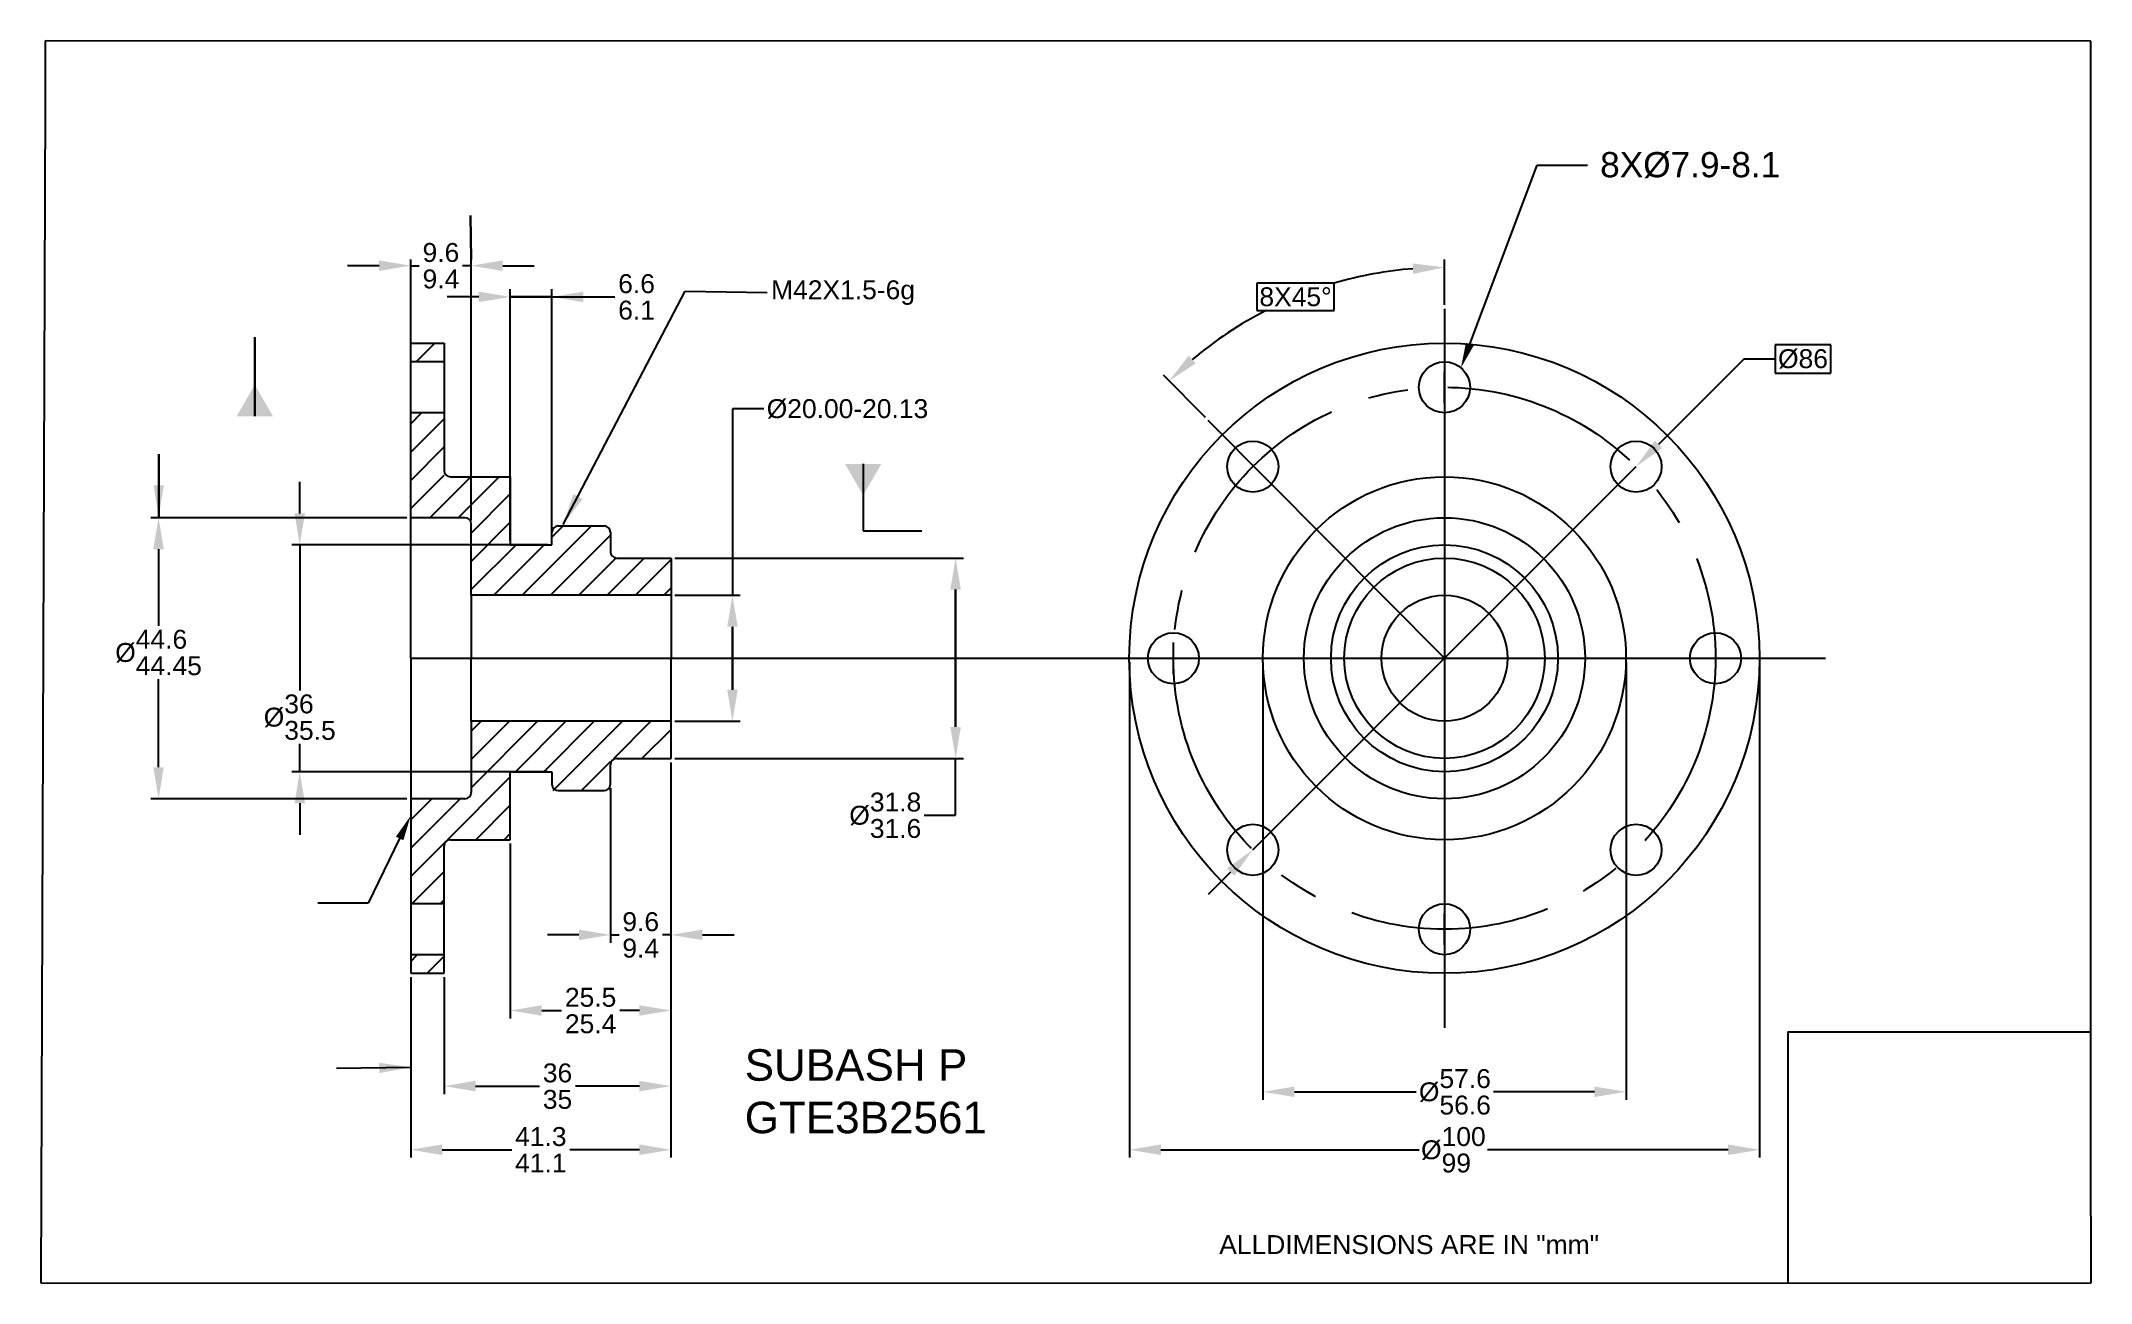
# Model space of a CAD drawing. Header units: millimetres. Extents: x 71 to 397, y 88 to 285.
import ezdxf
from ezdxf import colors
from ezdxf.entities.mleader import LeaderData, LeaderLine
from ezdxf.math import Vec2, Vec3

# ---------------------------------------------------------------- set-up
doc = ezdxf.new("R2010")
doc.units = ezdxf.units.MM
doc.linetypes.add('CENTER', pattern=[50.8, 31.75, -6.35, 6.35, -6.35])
doc.styles.add('Annotative', font='arial.ttf')
doc.styles.get("Standard").update_dxf_attribs({"font": 'arial.ttf'})
doc.dimstyles.new('ISO-25', dxfattribs={"dimtxt": 3, "dimasz": 5, "dimexe": 1.25, "dimexo": 0.625, "dimtad": 0, "dimtih": 1, "dimtoh": 1, "dimdsep": 46, "dimtxsty": 'Annotative', "dimcen": 2.5, "dimadec": 0, "dimazin": 0, "dimtfac": 1, "dimtmove": 0, "dimatfit": 3, "dimfxl": 1, "dimarcsym": 0})
pattern_1 = [(45, (-40.818, 0), (-2.245064, 2.245064), [])]

# ---------------------------------------------------------------- blocks, each defined once
blk = doc.blocks.new('*U5')
at = {"ltscale": 0.1}
blk.add_circle((0, 0), 4.05, dxfattribs=at)
blk = doc.blocks.new('*U6')
at = {"color": 0, "linetype": 'ByBlock', "lineweight": -2, "transparency": 16777216}
blk.add_blockref('*U5', (294.03, 230.5), dxfattribs=at)
for p, rotation in [((263.62, 217.91), 45), ((324.43, 217.91), 315), ((251.03, 187.5), 90), ((337.03, 187.5), 270), ((263.62, 157.1), 135), ((324.43, 157.1), 225), ((294.03, 144.5), 180)]:
    blk.add_blockref('*U5', p, dxfattribs=dict(at, rotation=rotation))
blk = doc.blocks.new('*D15')
at = {"color": 0, "lineweight": -2, "ltscale": 0.1}
for p, q in [((294.03, 243.6), (294.03, 250.78)), ((276.52, 247.01), (264.27, 247.01)), ((264.27, 247.01), (264.27, 242.7)), ((276.52, 242.7), (276.52, 247.01)), ((264.27, 242.7), (276.52, 242.7)), ((256.12, 225.7), (249.45, 232.42))]:
    blk.add_line(p, q, dxfattribs=at)
for start, end in [(94.6198, 106.3914), (117.1483, 130.1655)]:
    blk.add_arc((294.03, 187.5), 62.03, start, end, dxfattribs=at)
at = {"color": 0}
for points in [[(289.06, 248.5), (289, 250.16), (294.03, 249.53)], [(253.46, 235.52), (254.58, 234.29), (250.33, 231.53)]]:
    blk.add_solid(points, dxfattribs=at)
at = {"layer": 'Defpoints', "color": 0}
for p in [(278.05, 247.44), (294.03, 242.98), (256.56, 225.25), (294.03, 187.5), (294.03, 128.84)]:
    blk.add_point(p, dxfattribs=at)
at = {"color": 0, "ltscale": 0.1, "insert": (270.4, 244.85), "char_height": 3, "attachment_point": 5, "style": 'Annotative'}
blk.add_mtext('8X45%%d', dxfattribs=at)
blk = doc.blocks.new('*D16')
at = {"color": 0, "lineweight": -2, "ltscale": 0.1}
for p, q in [((244.03, 186.88), (244.03, 108.25)), ((344.03, 186.88), (344.03, 108.25)), ((249.03, 109.5), (290.01, 109.5)), ((339.03, 109.5), (300.88, 109.5))]:
    blk.add_line(p, q, dxfattribs=at)
at = {"color": 0}
for points in [[(249.03, 110.34), (249.03, 108.67), (244.03, 109.5)], [(339.03, 108.67), (339.03, 110.34), (344.03, 109.5)]]:
    blk.add_solid(points, dxfattribs=at)
at = {"layer": 'Defpoints', "color": 0}
for p in [(244.03, 187.5), (344.03, 187.5), (344.03, 109.5), (344.03, 109.5)]:
    blk.add_point(p, dxfattribs=at)
at = {"color": 0, "ltscale": 0.1, "insert": (295.44, 109.5), "char_height": 3, "attachment_point": 5, "style": 'Annotative'}
blk.add_mtext('\\A1;%%c\\S100^ 99;', dxfattribs=at)
blk = doc.blocks.new('*D17')
at = {"color": 0, "lineweight": -2, "ltscale": 0.1}
for p, q in [((341.51, 234.99), (327.97, 221.44)), ((346.51, 234.99), (341.51, 234.99)), ((355.32, 237.23), (346.51, 237.23)), ((346.51, 237.23), (346.51, 232.75)), ((355.32, 232.75), (355.32, 237.23)), ((346.51, 232.75), (355.32, 232.75)), ((263.62, 157.1), (324.43, 217.91)), ((260.09, 153.56), (256.55, 150.03))]:
    blk.add_line(p, q, dxfattribs=at)
at = {"color": 0}
for points in [[(327.38, 222.03), (328.56, 220.86), (324.43, 217.91)], [(260.67, 152.97), (259.5, 154.15), (263.62, 157.1)]]:
    blk.add_solid(points, dxfattribs=at)
at = {"layer": 'Defpoints', "color": 0}
for p in [(324.43, 217.91), (263.62, 157.1)]:
    blk.add_point(p, dxfattribs=at)
at = {"color": 0, "ltscale": 0.1, "insert": (350.91, 234.99), "char_height": 3, "attachment_point": 5, "style": 'Annotative'}
blk.add_mtext('%%c86', dxfattribs=at)
blk = doc.blocks.new('*D18')
at = {"color": 0, "lineweight": -2, "ltscale": 0.1}
for p, q in [((265.23, 186.88), (265.23, 117.45)), ((322.83, 186.88), (322.83, 117.45)), ((270.23, 118.7), (289.53, 118.7)), ((317.83, 118.7), (301.83, 118.7))]:
    blk.add_line(p, q, dxfattribs=at)
at = {"color": 0}
for points in [[(270.23, 119.54), (270.23, 117.87), (265.23, 118.7)], [(317.83, 117.87), (317.83, 119.54), (322.83, 118.7)]]:
    blk.add_solid(points, dxfattribs=at)
at = {"layer": 'Defpoints', "color": 0}
for p in [(265.23, 187.5), (322.83, 187.5), (322.83, 118.7), (322.83, 118.7)]:
    blk.add_point(p, dxfattribs=at)
at = {"color": 0, "ltscale": 0.1, "insert": (295.68, 118.7), "char_height": 3, "attachment_point": 5, "style": 'Annotative'}
blk.add_mtext('\\A1;%%c\\S57.6^ 56.6;', dxfattribs=at)
blk = doc.blocks.new('*D34')
at = {"color": 0, "lineweight": -2, "ltscale": 0.1}
for p, q in [((129.39, 209.8), (88.76, 209.8)), ((90.01, 204.8), (90.01, 192.66)), ((90.01, 170.2), (90.01, 184.17)), ((129.39, 165.2), (88.76, 165.2))]:
    blk.add_line(p, q, dxfattribs=at)
at = {"color": 0}
for points in [[(90.85, 204.8), (89.18, 204.8), (90.01, 209.8)], [(89.18, 170.2), (90.85, 170.2), (90.01, 165.2)]]:
    blk.add_solid(points, dxfattribs=at)
at = {"layer": 'Defpoints', "color": 0}
for p in [(90.01, 209.8), (90.01, 209.8), (130.01, 209.8), (130.01, 165.2)]:
    blk.add_point(p, dxfattribs=at)
at = {"color": 0, "ltscale": 0.1, "insert": (90.01, 188.42), "char_height": 3, "attachment_point": 5, "style": 'Annotative'}
blk.add_mtext('\\A1;%%c\\S44.6^ 44.45;', dxfattribs=at)
blk = doc.blocks.new('*D35')
at = {"color": 0, "lineweight": -2, "ltscale": 0.1}
for p, q in [((112.41, 210.5), (112.41, 215.5)), ((151.79, 205.5), (111.16, 205.5)), ((112.41, 205.5), (112.41, 182.41)), ((112.41, 169.5), (112.41, 173.92)), ((151.79, 169.5), (111.16, 169.5)), ((112.41, 164.5), (112.41, 159.5))]:
    blk.add_line(p, q, dxfattribs=at)
at = {"color": 0}
for points in [[(111.58, 210.5), (113.25, 210.5), (112.41, 205.5)], [(113.25, 164.5), (111.58, 164.5), (112.41, 169.5)]]:
    blk.add_solid(points, dxfattribs=at)
at = {"layer": 'Defpoints', "color": 0}
for p in [(152.41, 205.5), (112.41, 169.5), (112.41, 169.5), (152.41, 169.5)]:
    blk.add_point(p, dxfattribs=at)
at = {"color": 0, "ltscale": 0.1, "insert": (112.41, 178.16), "char_height": 3, "attachment_point": 5, "style": 'Annotative'}
blk.add_mtext('\\A1;%%c\\S36^ 35.5;', dxfattribs=at)
blk = doc.blocks.new('*D36')
at = {"color": 0, "lineweight": -2, "ltscale": 0.1}
for p, q in [((130.01, 210.43), (130.01, 250.8)), ((139.61, 209.43), (139.61, 250.8)), ((125.01, 249.8), (120.01, 249.8)), ((130.01, 249.8), (131.37, 249.8)), ((139.61, 249.8), (138.25, 249.8)), ((144.61, 249.8), (149.61, 249.8))]:
    blk.add_line(p, q, dxfattribs=at)
at = {"color": 0}
for points in [[(125.01, 248.97), (125.01, 250.64), (130.01, 249.8)], [(144.61, 250.64), (144.61, 248.97), (139.61, 249.8)]]:
    blk.add_solid(points, dxfattribs=at)
at = {"layer": 'Defpoints', "color": 0}
for p in [(139.61, 249.8), (139.61, 249.8), (130.01, 209.8), (139.61, 208.8)]:
    blk.add_point(p, dxfattribs=at)
at = {"color": 0, "ltscale": 0.1, "insert": (134.81, 249.8), "char_height": 3, "attachment_point": 5, "style": 'Annotative'}
blk.add_mtext('\\A1;\\S9.6^ 9.4;', dxfattribs=at)
blk = doc.blocks.new('*D37')
at = {"color": 0, "lineweight": -2, "ltscale": 0.1}
for p, q in [((140.81, 244.85), (135.81, 244.85)), ((145.81, 206.13), (145.81, 246.1)), ((145.81, 244.85), (152.41, 244.85)), ((152.41, 244.85), (145.81, 244.85)), ((152.41, 206.13), (152.41, 246.1)), ((152.41, 244.85), (162.41, 244.85)), ((157.41, 244.85), (162.41, 244.85))]:
    blk.add_line(p, q, dxfattribs=at)
at = {"color": 0}
for points in [[(140.81, 244.02), (140.81, 245.69), (145.81, 244.85)], [(157.41, 245.69), (157.41, 244.02), (152.41, 244.85)]]:
    blk.add_solid(points, dxfattribs=at)
at = {"layer": 'Defpoints', "color": 0}
for p in [(152.41, 244.85), (152.41, 244.85), (145.81, 205.5), (152.41, 205.5)]:
    blk.add_point(p, dxfattribs=at)
at = {"color": 0, "ltscale": 0.1, "insert": (165.85, 244.85), "char_height": 3, "attachment_point": 5, "style": 'Annotative'}
blk.add_mtext('\\S6.6^ 6.1;', dxfattribs=at)
blk = doc.blocks.new('*D41')
at = {"color": 0, "lineweight": -2, "ltscale": 0.1}
for p, q in [((171.94, 203.4), (217.72, 203.4)), ((216.47, 198.4), (216.47, 176.6)), ((216.47, 176.6), (216.47, 198.4)), ((171.94, 171.6), (217.72, 171.6)), ((216.47, 162.59), (216.47, 171.6)), ((211.47, 162.59), (216.47, 162.59))]:
    blk.add_line(p, q, dxfattribs=at)
at = {"color": 0}
for points in [[(217.3, 198.4), (215.63, 198.4), (216.47, 203.4)], [(215.63, 176.6), (217.3, 176.6), (216.47, 171.6)]]:
    blk.add_solid(points, dxfattribs=at)
at = {"layer": 'Defpoints', "color": 0}
for p in [(171.31, 203.4), (171.31, 171.6), (214.92, 171.6), (216.47, 171.6)]:
    blk.add_point(p, dxfattribs=at)
at = {"color": 0, "ltscale": 0.1, "insert": (205.31, 162.59), "char_height": 3, "attachment_point": 5, "style": 'Annotative'}
blk.add_mtext('\\A1;%%c\\S31.8^ 31.6;', dxfattribs=at)
blk = doc.blocks.new('*D42')
at = {"color": 0, "lineweight": -2, "ltscale": 0.1}
for p, q in [((186.06, 227.06), (181.06, 227.06)), ((181.06, 227.06), (181.06, 197.5)), ((171.94, 197.5), (182.31, 197.5)), ((181.06, 192.5), (181.06, 182.5)), ((181.06, 182.5), (181.06, 192.5)), ((171.94, 177.5), (182.31, 177.5))]:
    blk.add_line(p, q, dxfattribs=at)
at = {"color": 0}
for points in [[(181.9, 192.5), (180.23, 192.5), (181.06, 197.5)], [(180.23, 182.5), (181.9, 182.5), (181.06, 177.5)]]:
    blk.add_solid(points, dxfattribs=at)
at = {"layer": 'Defpoints', "color": 0}
for p in [(171.31, 197.5), (171.31, 177.5), (181.06, 177.5), (181.06, 177.5)]:
    blk.add_point(p, dxfattribs=at)
at = {"color": 0, "ltscale": 0.1, "insert": (199.31, 227.06), "char_height": 3, "attachment_point": 5, "style": 'Annotative'}
blk.add_mtext('%%c20.00-20.13', dxfattribs=at)
blk = doc.blocks.new('*D43')
at = {"color": 0, "lineweight": -2, "ltscale": 0.1}
for p, q in [((171.31, 170.98), (171.31, 108.25)), ((130.01, 136.88), (130.01, 108.25)), ((135.01, 109.5), (146.06, 109.5)), ((166.31, 109.5), (155.27, 109.5))]:
    blk.add_line(p, q, dxfattribs=at)
at = {"color": 0}
for points in [[(135.01, 110.34), (135.01, 108.67), (130.01, 109.5)], [(166.31, 108.67), (166.31, 110.34), (171.31, 109.5)]]:
    blk.add_solid(points, dxfattribs=at)
at = {"layer": 'Defpoints', "color": 0}
for p in [(171.31, 171.6), (130.01, 137.5), (130.01, 109.5), (130.01, 109.5)]:
    blk.add_point(p, dxfattribs=at)
at = {"color": 0, "ltscale": 0.1, "insert": (150.66, 109.5), "char_height": 3, "attachment_point": 5, "style": 'Annotative'}
blk.add_mtext('\\S41.3^ 41.1;', dxfattribs=at)
blk = doc.blocks.new('*D44')
at = {"color": 0, "lineweight": -2, "ltscale": 0.1}
for p, q in [((171.31, 170.98), (171.31, 118.35)), ((135.31, 136.88), (135.31, 118.35)), ((140.31, 119.6), (150.45, 119.6)), ((166.31, 119.6), (156.18, 119.6))]:
    blk.add_line(p, q, dxfattribs=at)
at = {"color": 0}
for points in [[(140.31, 120.44), (140.31, 118.77), (135.31, 119.6)], [(166.31, 118.77), (166.31, 120.44), (171.31, 119.6)]]:
    blk.add_solid(points, dxfattribs=at)
at = {"layer": 'Defpoints', "color": 0}
for p in [(171.31, 171.6), (135.31, 137.5), (171.31, 119.6), (171.31, 119.6)]:
    blk.add_point(p, dxfattribs=at)
at = {"color": 0, "ltscale": 0.1, "insert": (153.31, 119.6), "char_height": 3, "attachment_point": 5, "style": 'Annotative'}
blk.add_mtext('\\S36^ 35;', dxfattribs=at)
blk = doc.blocks.new('*D45')
at = {"color": 0, "lineweight": -2, "ltscale": 0.1}
for p, q in [((171.31, 170.98), (171.31, 130.35)), ((145.81, 158.08), (145.81, 130.35)), ((150.81, 131.6), (153.95, 131.6)), ((166.31, 131.6), (163.18, 131.6))]:
    blk.add_line(p, q, dxfattribs=at)
at = {"color": 0}
for points in [[(150.81, 132.44), (150.81, 130.77), (145.81, 131.6)], [(166.31, 130.77), (166.31, 132.44), (171.31, 131.6)]]:
    blk.add_solid(points, dxfattribs=at)
at = {"layer": 'Defpoints', "color": 0}
for p in [(171.31, 171.6), (145.81, 158.7), (171.31, 131.6), (171.31, 131.6)]:
    blk.add_point(p, dxfattribs=at)
at = {"color": 0, "ltscale": 0.1, "insert": (158.56, 131.6), "char_height": 3, "attachment_point": 5, "style": 'Annotative'}
blk.add_mtext('\\S25.5^ 25.4;', dxfattribs=at)
blk = doc.blocks.new('*D46')
at = {"color": 0, "lineweight": -2, "ltscale": 0.1}
for p, q in [((171.31, 170.98), (171.31, 142.35)), ((161.71, 166.88), (161.71, 142.35)), ((156.71, 143.6), (151.71, 143.6)), ((161.71, 143.6), (163.07, 143.6)), ((171.31, 143.6), (169.95, 143.6)), ((176.31, 143.6), (181.31, 143.6))]:
    blk.add_line(p, q, dxfattribs=at)
at = {"color": 0}
for points in [[(156.71, 142.77), (156.71, 144.44), (161.71, 143.6)], [(176.31, 144.44), (176.31, 142.77), (171.31, 143.6)]]:
    blk.add_solid(points, dxfattribs=at)
at = {"layer": 'Defpoints', "color": 0}
for p in [(171.31, 171.6), (161.71, 167.5), (171.31, 143.6), (171.31, 143.6)]:
    blk.add_point(p, dxfattribs=at)
at = {"color": 0, "ltscale": 0.1, "insert": (166.51, 143.6), "char_height": 3, "attachment_point": 5, "style": 'Annotative'}
blk.add_mtext('\\S9.6^ 9.4;', dxfattribs=at)

msp = doc.modelspace()

# ---------------------------------------------------------------- hatches: boundary and pattern name
at = {"ltscale": 0.1}
h = msp.add_hatch(dxfattribs=at)
h.set_pattern_fill('ANSI31', color=256, style=0)
h.set_pattern_definition(pattern_1)
h.paths.add_polyline_path([(135.313, 237.504), (135.313, 234.554), (130.013, 234.554), (130.013, 237.504)])
h.paths.add_polyline_path([(145.813, 216.304), (145.813, 205.504), (152.413, 205.504), (152.413, 208.504), (161.713, 208.504), (161.713, 203.404), (171.313, 203.404), (171.313, 197.504), (139.613, 197.504), (139.613, 209.804), (130.013, 209.804), (130.013, 226.454), (135.313, 226.454), (135.313, 216.304)])
h = msp.add_hatch(dxfattribs=at)
h.set_pattern_fill('ANSI31', color=256, style=0)
h.set_pattern_definition(pattern_1)
h.paths.add_polyline_path([(135.313, 137.504), (135.313, 140.454), (130.013, 140.454), (130.013, 137.504)])
h.paths.add_polyline_path([(145.813, 158.704), (145.813, 169.504), (152.413, 169.504), (152.413, 166.504), (161.713, 166.504), (161.713, 171.604), (171.313, 171.604), (171.313, 177.504), (139.613, 177.504), (139.613, 165.204), (130.013, 165.204), (130.013, 148.554), (135.313, 148.554), (135.313, 158.704)])

# ---------------------------------------------------------------- linework, layer by layer
for p, q in [((396.602, 285.457), (72.022, 285.46)), ((72.022, 285.46), (72.022, 275.466)), ((396.602, 98.963), (396.602, 285.457)), ((72.022, 275.466), (71.36, 88.406)), ((130.013, 187.504), (130.013, 237.504)), ((130.013, 237.504), (135.313, 237.504)), ((135.313, 237.504), (135.313, 217.304)), ((135.313, 234.554), (130.013, 234.554)), ((294.027, 228.004), (294.027, 233.004)), ((135.313, 226.454), (130.013, 226.454)), ((294.027, 187.504), (256.559, 225.253)), ((136.313, 216.304), (145.813, 216.304)), ((145.813, 216.304), (145.813, 205.504)), ((138.613, 209.804), (130.013, 209.804)), ((139.613, 197.504), (139.613, 208.804)), ((153.413, 208.504), (160.713, 208.504)), ((145.813, 205.504), (152.413, 205.504)), ((152.413, 205.504), (152.413, 207.504)), ((161.713, 207.504), (161.713, 204.404)), ((162.713, 203.404), (171.313, 203.404)), ((171.313, 203.404), (171.313, 197.504)), ((171.313, 197.504), (139.613, 197.504)), ((139.613, 197.504), (139.613, 187.504)), ((171.313, 197.504), (171.313, 187.504)), ((251.027, 185.004), (251.027, 190.004)), ((251.027, 185.004), (251.027, 190.004)), ((130.013, 187.504), (130.013, 137.504)), ((139.613, 177.504), (139.613, 187.504)), ((171.313, 177.504), (171.313, 187.504)), ((248.527, 187.504), (253.527, 187.504)), ((248.527, 187.504), (253.527, 187.504)), ((334.527, 187.504), (339.527, 187.504)), ((171.313, 177.504), (139.613, 177.504)), ((139.613, 177.504), (139.613, 166.204)), ((171.313, 171.604), (171.313, 177.504)), ((145.813, 158.704), (145.813, 169.504)), ((145.813, 169.504), (152.413, 169.504)), ((152.413, 169.504), (152.413, 167.504)), ((161.713, 167.504), (161.713, 170.604)), ((162.713, 171.604), (171.313, 171.604)), ((153.413, 166.504), (160.713, 166.504)), ((138.613, 165.204), (130.013, 165.204)), ((135.313, 137.504), (135.313, 157.704)), ((136.313, 158.704), (145.813, 158.704)), ((135.313, 148.554), (130.013, 148.554)), ((294.027, 142.004), (294.027, 147.004)), ((294.027, 142.004), (294.027, 147.004)), ((135.313, 140.454), (130.013, 140.454)), ((130.013, 137.504), (135.313, 137.504)), ((348.499, 128.217), (396.602, 128.217)), ((348.499, 128.217), (348.499, 88.389)), ((396.602, 98.963), (396.602, 98.963)), ((396.602, 98.963), (396.602, 98.963)), ((396.602, 98.963), (396.602, 88.356)), ((71.36, 88.406), (396.602, 88.356)), ((396.602, 88.386), (396.602, 88.386))]:
    msp.add_line(p, q, dxfattribs=at)
for p, q in [((294.027, 242.979), (294.027, 128.84)), ((130.013, 187.504), (354.474, 187.504))]:
    msp.add_line(p, q)
msp.add_circle((294.027, 187.504), 50)
at = {"linetype": 'CENTER'}
msp.add_circle((294.027, 187.504), 43, dxfattribs=at)
at = {"ltscale": 0.1}
for radius in [28.8, 22.3, 18, 15.9, 10]:
    msp.add_circle((294.027, 187.504), radius, dxfattribs=at)
for centre, start, end in [((136.313, 217.304), 180, 270), ((138.613, 208.804), 0, 90), ((153.413, 207.504), 90, 180), ((160.713, 207.504), 0, 90), ((162.713, 204.404), 180, 270), ((162.713, 170.604), 90, 180), ((138.613, 166.204), 270, 0), ((153.413, 167.504), 180, 270), ((160.713, 167.504), 270, 0), ((136.313, 157.704), 90, 180)]:
    msp.add_arc(centre, 1, start, end, dxfattribs=at)

# ---------------------------------------------------------------- block references
msp.add_blockref('*U6', (0, 0), dxfattribs=at)

# ---------------------------------------------------------------- texts
at = {"color": 0, "ltscale": 0.1, "insert": (187.197, 245.522), "char_height": 3, "attachment_point": 4, "style": 'Annotative'}
msp.add_mtext('M42X1.5-6g\\P', dxfattribs=at)
at = {"ltscale": 0.1, "attachment_point": 1}
for s, width, insert, char_height in [('SUBASH P\\PGTE3B2561', 49.57956, (183.003, 125.455), 5), ('ALLDIMENSIONS ARE IN "mm"', 112.38034, (258.294, 95.952), 3)]:
    msp.add_mtext_dynamic_manual_height_columns(s, width=width, gutter_width=15, heights=[0], dxfattribs=dict(at, insert=insert, char_height=char_height))

# ---------------------------------------------------------------- dimensions: what is measured, and where the dimension line sits
at = {"ltscale": 0.1}
for base, p1, p2, override, picture, middle in [((139.613, 249.804), (130.013, 209.804), (139.613, 208.804), {"dimscale": 1, "dimexe": 1, "dimdle": 0, "dimtol": 0, "dimlim": 1, "dimtm": 0.2, "dimtfac": 1, "dimtolj": 1}, '*D36', (134.813, 249.804)), ((130.013, 109.504), (171.313, 171.604), (130.013, 137.504), {"dimtol": 0, "dimlim": 1, "dimtm": 0.2, "dimtolj": 0}, '*D43', (150.663, 109.504)), ((171.313, 119.604), (135.313, 137.504), (171.313, 171.604), {"dimtol": 0, "dimlim": 1, "dimtm": 1}, '*D44', (153.313, 119.604)), ((171.313, 131.604), (145.813, 158.704), (171.313, 171.604), {"dimtol": 0, "dimlim": 1, "dimtm": 0.1}, '*D45', (158.563, 131.604)), ((171.313, 143.604), (161.713, 167.504), (171.313, 171.604), {"dimtol": 0, "dimlim": 1, "dimtm": 0.2}, '*D46', (166.513, 143.604))]:
    dim = msp.add_linear_dim(base=base, p1=p1, p2=p2, dimstyle='ISO-25', override=override, dxfattribs=at)
    dim.commit()
    dim.dimension.update_dxf_attribs({"geometry": picture, "text_midpoint": middle})
dim = msp.add_angular_dim_2l(base=(278.048, 247.438), line1=((294.027, 187.504), (256.559, 225.253)), line2=((294.027, 242.979), (294.027, 128.84)), text='8X<>', dimstyle='ISO-25', override={"dimtxt": 3, "dimasz": 5, "dimgap": -0.625, "dimtol": 0, "dimlim": 0, "dimtolj": 0}, dxfattribs=at)
dim.commit()
dim.dimension.update_dxf_attribs({"geometry": '*D15', "text_midpoint": (270.397, 244.854), "dimtype": 162})
dim = msp.add_linear_dim(base=(152.413, 244.854), p1=(145.813, 205.504), p2=(152.413, 205.504), dimstyle='ISO-25', override={"dimtol": 0, "dimlim": 1, "dimtm": 0.5, "dimtolj": 0}, dxfattribs=at)
dim.commit()
dim.dimension.update_dxf_attribs({"geometry": '*D37', "text_midpoint": (165.854, 244.854), "dimtype": 160})
dim = msp.add_diameter_dim_2p(p1=(263.621, 157.098), p2=(324.432, 217.909), dimstyle='ISO-25', override={"dimtxt": 3, "dimasz": 5, "dimgap": -0.625, "dimtol": 0, "dimlim": 0, "dimtolj": 0}, dxfattribs=at)
dim.commit()
dim.dimension.update_dxf_attribs({"geometry": '*D17', "text_midpoint": (350.913, 234.986), "dimtype": 163})
for base, p1, p2, angle, text, override, picture, middle, dimtype in [((181.064, 177.504), (171.313, 197.504), (171.313, 177.504), 90, '%%c20.00-20.13', {"dimtol": 0, "dimlim": 1, "dimtolj": 0}, '*D42', (199.313, 227.06), 160), ((112.413, 169.504), (152.413, 205.504), (152.413, 169.504), 90, '%%c<>', {"dimtol": 0, "dimlim": 1, "dimtm": 0.5, "dimtolj": 1}, '*D35', (112.413, 178.165), 160), ((90.013, 209.804), (130.013, 165.204), (130.013, 209.804), 90, '%%c<>', {"dimtol": 0, "dimlim": 1, "dimtm": 0.15, "dimtolj": 1}, '*D34', (90.013, 188.415), 160), ((216.466, 171.604), (171.313, 203.404), (171.313, 171.604), 90, '%%c<>', {"dimtol": 0, "dimlim": 1, "dimtm": 0.2, "dimtolj": 1}, '*D41', (205.313, 162.594), 160), ((322.827, 118.704), (265.227, 187.504), (322.827, 187.504), 0, '%%c<>', {"dimjust": 0, "dimlunit": 2, "dimtol": 0, "dimlim": 1, "dimtm": 1, "dimtolj": 1}, '*D18', (295.678, 118.704), 161)]:
    dim = msp.add_linear_dim(base=base, p1=p1, p2=p2, angle=angle, text=text, dimstyle='ISO-25', override=override, dxfattribs=at)
    dim.commit()
    dim.dimension.update_dxf_attribs({"geometry": picture, "text_midpoint": middle, "dimtype": dimtype})
dim = msp.add_linear_dim(base=(344.027, 109.504), p1=(244.027, 187.504), p2=(344.027, 187.504), text='%%c<>', dimstyle='ISO-25', override={"dimtxt": 3, "dimasz": 5, "dimlunit": 2, "dimtol": 0, "dimlim": 1, "dimtp": 0, "dimtm": 1, "dimtfill": 0, "dimtfillclr": 257, "dimtolj": 1}, dxfattribs=at)
dim.commit()
dim.dimension.update_dxf_attribs({"geometry": '*D16', "text_midpoint": (295.441, 109.504), "dimtype": 160})

# ---------------------------------------------------------------- leaders
for points, override in [([(139.613, 250.804), (139.492, 257.787), (139.613, 250.804)], {"dimldrblk": 'None'}), ([(105.279, 225.904), (105.279, 238.478), (105.279, 225.904)], {"dimldrblk": 'DatumFilled'}), ([(201.808, 218.356), (201.808, 207.72), (211.099, 207.72)], {"dimldrblk": 'DatumFilled'})]:
    msp.add_leader(points, dimstyle='ISO-25', override=override, dxfattribs=at)
at = {"ltscale": 0.1, "annotation_type": 0, "has_hookline": 1, "hookline_direction": 0, "text_width": 22.218}
msp.add_leader([(154.229, 208.74), (173.581, 245.758), (186.572, 245.522)], dimstyle='ISO-25', dxfattribs=at)
at = {"ltscale": 0.1}
for points in [[(90.031, 209.941), (90.031, 219.897), (90.031, 209.941)], [(130.013, 122.566), (118.244, 122.41)]]:
    msp.add_leader(points, dimstyle='ISO-25', dxfattribs=at)
ml = msp.add_multileader_mtext('Standard', dxfattribs=at)
ml.set_content('8X%%c7.9-8.1')
ml.set_leader_properties()
ml.build(insert=Vec2(0, 0))
ctx = ml.context
ctx.base_point, ctx.plane_origin = Vec3(332.378, 261.529), Vec3(296.641, 233.597)
notes = []
notes.append((ctx, [(0, (1, 1, 0), (308.728, 265.753), (1, 0), 8, [(0, [(296.641, 233.597)], 0, [])])]))
ctx.mtext.insert = Vec3(318.728, 267.833)
ml = msp.add_multileader_mtext('Standard', dxfattribs=at)
ml.set_content('')
ml.set_leader_properties()
ml.build(insert=Vec2(0, 0))
ctx = ml.context
ctx.base_point, ctx.plane_origin = Vec3(111.258, 148.638), Vec3(130.013, 162.504)
ctx.text_align_type = 2
notes.append((ctx, [(0, (1, 1, 0), (123.258, 148.638), (-1, 0), 8, [(0, [(130.013, 162.504)], 0, [])])]))
ctx.mtext.insert, ctx.mtext.alignment = Vec3(113.258, 150.638), 3
for ctx, leaders in notes:
    for number, flags, end, landing, length, lines in leaders:
        leader = LeaderData()
        leader.index, (leader.has_last_leader_line, leader.has_dogleg_vector, leader.attachment_direction) = number, flags
        leader.last_leader_point, leader.dogleg_vector, leader.dogleg_length = Vec3(end), Vec3(landing), length
        for number, points, colour, breaks in lines:
            line = LeaderLine()
            line.index, line.vertices, line.color, line.breaks = number, Vec3.list(points), colors.encode_raw_color(colour), breaks
            leader.lines.append(line)
        ctx.leaders.append(leader)

doc.saveas('drawing.dxf')
